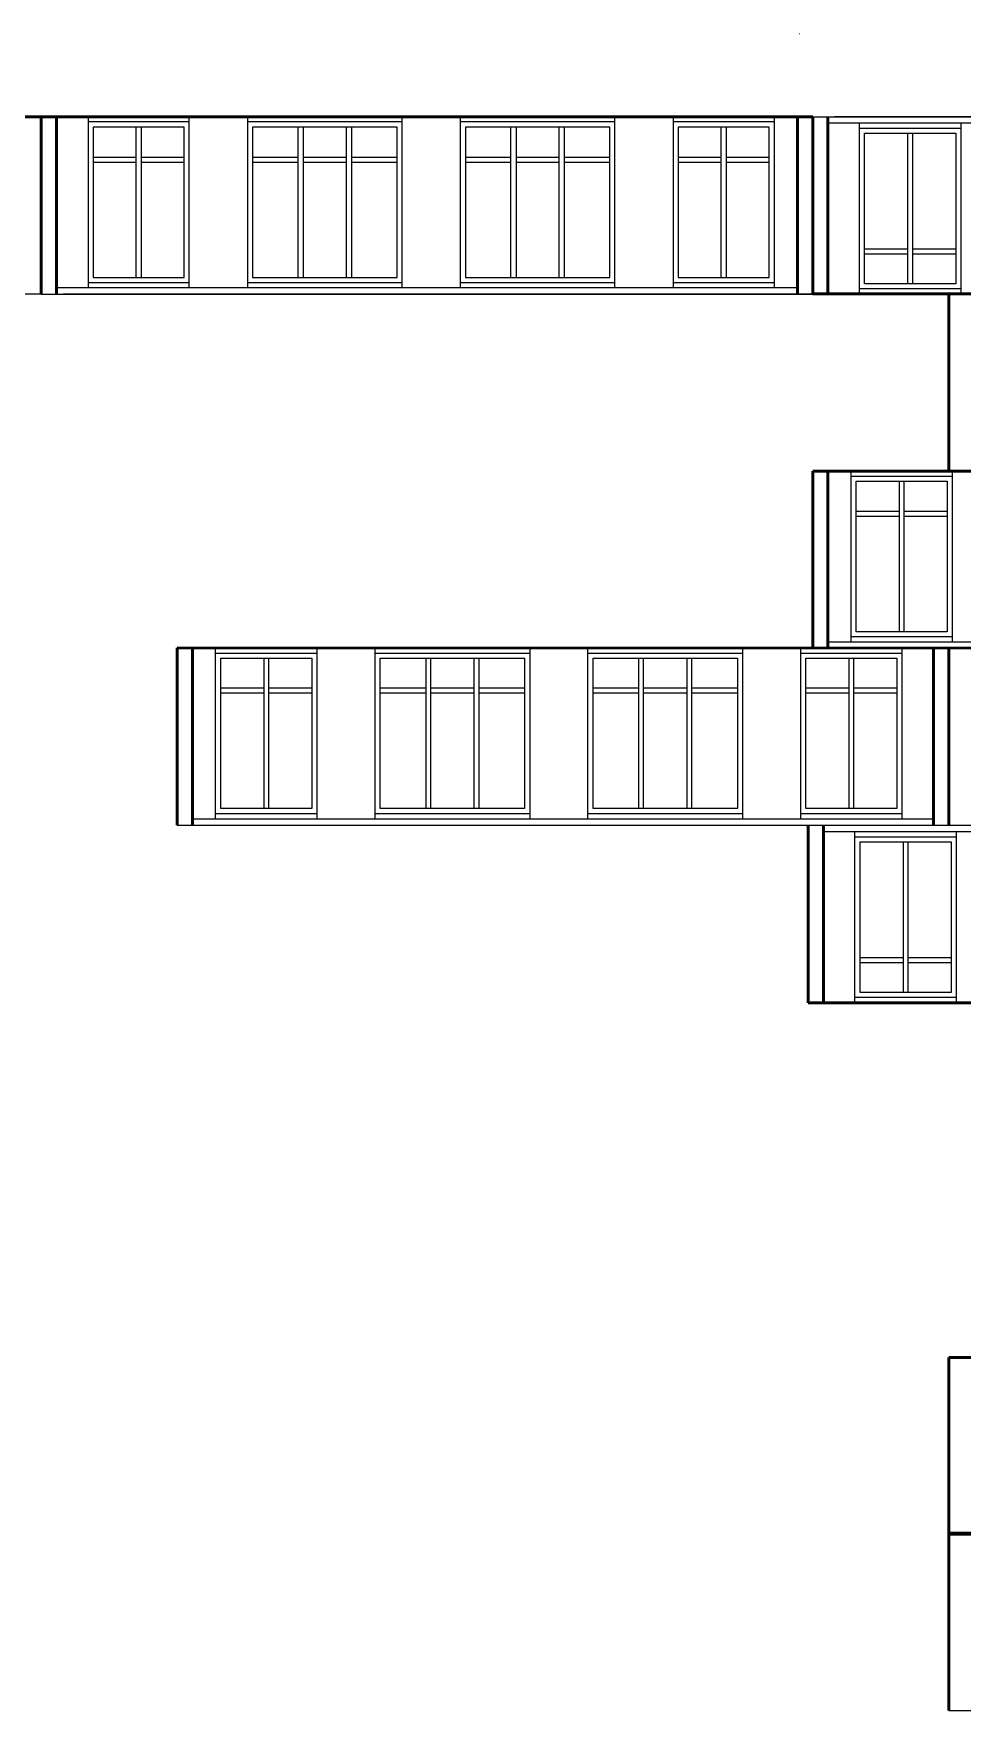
# Model space of a CAD drawing. Header units: centimetres. Extents: x 101 to 201, y 97 to 167.
# Drawn here: x 158.07 to 163.3, y 114.76 to 124.2 of the extents above; entities that cross this region are included whole.
import ezdxf

# ---------------------------------------------------------------- set-up
doc = ezdxf.new("R2010")
doc.units = ezdxf.units.CM
doc.layers.add('corte', color=1, linetype='Continuous')
doc.layers.add('grabado', color=5, linetype='Continuous')

msp = doc.modelspace()

# ---------------------------------------------------------------- linework, layer by layer
at = {"layer": 'corte', "lineweight": 50}
for p, q in [((162.4605, 123.7326), (153.86, 123.7326)), ((158.1177, 122.7347), (158.1177, 123.7326)), ((162.4605, 122.7347), (162.4605, 123.7332)), ((162.4605, 122.7353), (171.9126, 122.7353)), ((163.2269, 122.7353), (163.2269, 121.7368)), ((162.4605, 120.7394), (162.4605, 121.738)), ((171.9126, 121.7374), (162.4605, 121.7374)), ((158.8841, 119.7437), (158.8841, 120.7422)), ((180.484, 120.7355), (158.8841, 120.7416)), ((163.2269, 119.7437), (163.2269, 120.7422)), ((162.4349, 119.7415), (162.4349, 118.7436)), ((162.4349, 118.7436), (166.7778, 118.7436)), ((163.2269, 116.7445), (171.9126, 116.7445)), ((163.2269, 114.7574), (163.2269, 116.7445)), ((163.2269, 115.7553), (167.5698, 115.7553))]:
    msp.add_line(p, q, dxfattribs=at)
at = {"layer": 'corte'}
for p, q in [((159.2468, 123.7326), (159.2126, 123.7326)), ((160.316, 123.7326), (160.2818, 123.7326)), ((161.3852, 123.7326), (161.351, 123.7326)), ((162.4605, 123.7332), (166.8034, 123.7332)), ((176.0747, 123.7293), (162.5841, 123.7332)), ((163.2336, 123.7332), (163.2336, 123.7326)), ((158.1177, 122.7347), (153.86, 122.7347)), ((158.1177, 122.7347), (162.4605, 122.7347)), ((162.4605, 122.7347), (158.2413, 122.7347)), ((158.8908, 122.7347), (158.8908, 122.7353)), ((167.5698, 122.7353), (163.2269, 122.7353)), ((163.2269, 122.7353), (167.4462, 122.7353)), ((159.9594, 120.7416), (159.9937, 120.7416)), ((161.0286, 120.7416), (161.0629, 120.7416)), ((162.0979, 120.7416), (162.1321, 120.7416)), ((162.4605, 120.7394), (171.789, 120.7394)), ((180.484, 119.7376), (158.8841, 119.7437)), ((158.8841, 119.7437), (167.4462, 119.7437)), ((162.4539, 119.7437), (162.4538, 119.7443)), ((163.208, 119.7415), (163.208, 119.7409)), ((163.2269, 115.7465), (171.9126, 115.7465)), ((163.2269, 114.7574), (167.5698, 114.7574))]:
    msp.add_line(p, q, dxfattribs=at)
at = {"layer": 'grabado'}
for p, q in [((162.3849, 124.202), (162.3861, 124.202)), ((158.2032, 123.7326), (158.2032, 123.7314)), ((158.3814, 123.7326), (158.3814, 122.7705)), ((158.9517, 122.7705), (158.9517, 123.7326)), ((159.2796, 123.7326), (159.2796, 122.7705)), ((160.1492, 122.7705), (160.1492, 123.7326)), ((160.4771, 123.7326), (160.4771, 122.7705)), ((161.3467, 122.7705), (161.3467, 123.7326)), ((161.6746, 123.7326), (161.6746, 122.7705)), ((162.2448, 122.7705), (162.2448, 123.7326)), ((158.9517, 123.7041), (158.3814, 123.7041)), ((158.9232, 123.6756), (158.4099, 123.6756)), ((158.4099, 123.6756), (158.4099, 122.8275)), ((158.6523, 122.8275), (158.6523, 123.6756)), ((158.6808, 123.6756), (158.6808, 122.8275)), ((158.9232, 122.8275), (158.9232, 123.6756)), ((160.1492, 123.7041), (159.2796, 123.7041)), ((160.1207, 123.6756), (159.3081, 123.6756)), ((159.3081, 123.6756), (159.3081, 122.8275)), ((159.5647, 122.8275), (159.5647, 123.6756)), ((159.5932, 123.6756), (159.5932, 122.8275)), ((159.8356, 122.8275), (159.8356, 123.6756)), ((159.8641, 123.6756), (159.8641, 122.8275)), ((160.1207, 122.8275), (160.1207, 123.6756)), ((161.3467, 123.7041), (160.4771, 123.7041)), ((161.3182, 123.6756), (160.5056, 123.6756)), ((160.5056, 123.6756), (160.5056, 122.8275)), ((160.7622, 122.8275), (160.7622, 123.6756)), ((160.7907, 123.6756), (160.7907, 122.8275)), ((161.0331, 122.8275), (161.0331, 123.6756)), ((161.0616, 123.6756), (161.0616, 122.8275)), ((161.3182, 122.8275), (161.3182, 123.6756)), ((162.2448, 123.7041), (161.6746, 123.7041)), ((161.7031, 123.6756), (161.7031, 122.8275)), ((162.2163, 123.6756), (161.7031, 123.6756)), ((161.9454, 122.8275), (161.9454, 123.6756)), ((161.974, 123.6756), (161.974, 122.8275)), ((162.2163, 122.8275), (162.2163, 123.6756)), ((166.7179, 123.6974), (162.5461, 123.6974)), ((162.7243, 122.7353), (162.7243, 123.6974)), ((162.7243, 123.6688), (163.2945, 123.6688)), ((162.7528, 122.7923), (162.7528, 123.6403)), ((162.7528, 123.6403), (163.266, 123.6403)), ((162.9951, 123.6403), (162.9951, 122.7923)), ((163.0237, 122.7923), (163.0237, 123.6403)), ((163.266, 123.6403), (163.266, 122.7923)), ((163.2945, 123.6974), (163.2945, 122.7353)), ((158.4099, 123.5061), (158.6523, 123.5061)), ((158.4099, 123.4776), (158.6523, 123.4776)), ((158.6808, 123.5061), (158.9232, 123.5061)), ((158.6808, 123.4776), (158.9232, 123.4776)), ((159.3081, 123.5061), (159.5647, 123.5061)), ((159.3081, 123.4776), (159.5647, 123.4776)), ((159.5932, 123.5061), (159.8356, 123.5061)), ((159.5932, 123.4776), (159.8356, 123.4776)), ((159.8641, 123.5061), (160.1207, 123.5061)), ((159.8641, 123.4776), (160.1207, 123.4776)), ((160.5056, 123.5061), (160.7622, 123.5061)), ((160.5056, 123.4776), (160.7622, 123.4776)), ((160.7907, 123.5061), (161.0331, 123.5061)), ((160.7907, 123.4776), (161.0331, 123.4776)), ((161.0616, 123.5061), (161.3182, 123.5061)), ((161.0616, 123.4776), (161.3182, 123.4776)), ((161.7031, 123.5061), (161.9454, 123.5061)), ((161.7031, 123.4776), (161.9454, 123.4776)), ((161.974, 123.5061), (162.2163, 123.5061)), ((161.974, 123.4776), (162.2163, 123.4776)), ((162.7528, 122.9903), (162.9951, 122.9903)), ((163.0237, 122.9903), (163.266, 122.9903)), ((162.7528, 122.9617), (162.9951, 122.9617)), ((163.0237, 122.9617), (163.266, 122.9617)), ((158.3814, 122.799), (158.9517, 122.799)), ((158.4099, 122.8275), (158.9232, 122.8275)), ((159.2796, 122.799), (160.1492, 122.799)), ((159.3081, 122.8275), (160.1207, 122.8275)), ((160.4771, 122.799), (161.3467, 122.799)), ((160.5056, 122.8275), (161.3182, 122.8275)), ((161.6746, 122.799), (162.2448, 122.799)), ((161.7031, 122.8275), (162.2163, 122.8275)), ((163.266, 122.7923), (162.7528, 122.7923)), ((162.375, 122.7705), (158.2032, 122.7705)), ((162.5461, 122.7353), (162.5461, 122.7365)), ((163.2945, 122.7638), (162.7243, 122.7638)), ((162.6763, 120.7753), (162.6763, 121.7374)), ((162.6763, 121.7089), (163.2465, 121.7089)), ((162.7048, 121.6803), (163.218, 121.6803)), ((162.7048, 120.8323), (162.7048, 121.6803)), ((162.9471, 121.6803), (162.9471, 120.8323)), ((162.9756, 120.8323), (162.9756, 121.6803)), ((163.218, 121.6803), (163.218, 120.8323)), ((163.2465, 121.7374), (163.2465, 120.7753)), ((162.9471, 121.5109), (162.7048, 121.5109)), ((162.9471, 121.4824), (162.7048, 121.4824)), ((163.218, 121.5109), (162.9756, 121.5109)), ((163.218, 121.4824), (162.9756, 121.4824)), ((163.2465, 120.8038), (162.6763, 120.8038)), ((163.218, 120.8323), (162.7048, 120.8323)), ((159.0998, 119.7796), (159.0998, 120.7416)), ((159.0998, 120.7131), (159.6701, 120.7131)), ((159.6701, 120.7416), (159.6701, 119.7796)), ((159.9979, 119.7796), (159.9979, 120.7416)), ((159.9979, 120.7131), (160.8676, 120.7131)), ((160.8676, 120.7416), (160.8676, 119.7796)), ((161.1954, 119.7796), (161.1954, 120.7416)), ((161.1954, 120.7131), (162.0651, 120.7131)), ((162.0651, 120.7416), (162.0651, 119.7796)), ((162.393, 119.7796), (162.393, 120.7416)), ((162.393, 120.7131), (162.9632, 120.7131)), ((162.5461, 120.7753), (166.5396, 120.7753)), ((162.9632, 120.7416), (162.9632, 119.7796)), ((163.1414, 120.7416), (163.1414, 120.7404)), ((159.1283, 120.6846), (159.6415, 120.6846)), ((159.1283, 119.8366), (159.1283, 120.6846)), ((159.3707, 120.6846), (159.3707, 119.8366)), ((159.3992, 119.8366), (159.3992, 120.6846)), ((159.6415, 120.6846), (159.6415, 119.8366)), ((160.0265, 119.8366), (160.0265, 120.6846)), ((160.0265, 120.6846), (160.839, 120.6846)), ((160.2831, 120.6846), (160.2831, 119.8366)), ((160.3116, 119.8366), (160.3116, 120.6846)), ((160.5539, 120.6846), (160.5539, 119.8366)), ((160.5824, 119.8366), (160.5824, 120.6846)), ((160.839, 120.6846), (160.839, 119.8366)), ((161.224, 119.8366), (161.224, 120.6846)), ((161.224, 120.6846), (162.0365, 120.6846)), ((161.4806, 120.6846), (161.4806, 119.8366)), ((161.5091, 119.8366), (161.5091, 120.6846)), ((161.7514, 120.6846), (161.7514, 119.8366)), ((161.7799, 119.8366), (161.7799, 120.6846)), ((162.0365, 120.6846), (162.0365, 119.8366)), ((162.4215, 119.8366), (162.4215, 120.6846)), ((162.4215, 120.6846), (162.9347, 120.6846)), ((162.6638, 120.6846), (162.6638, 119.8366)), ((162.6923, 119.8366), (162.6923, 120.6846)), ((162.9347, 120.6846), (162.9347, 119.8366)), ((159.3707, 120.5152), (159.1283, 120.5152)), ((159.6415, 120.5152), (159.3992, 120.5152)), ((160.2831, 120.5152), (160.0265, 120.5152)), ((160.5539, 120.5152), (160.3116, 120.5152)), ((160.839, 120.5152), (160.5824, 120.5152)), ((161.4806, 120.5152), (161.224, 120.5152)), ((161.7514, 120.5152), (161.5091, 120.5152)), ((162.0365, 120.5152), (161.7799, 120.5152)), ((162.6638, 120.5152), (162.4215, 120.5152)), ((162.9347, 120.5152), (162.6923, 120.5152)), ((159.3707, 120.4866), (159.1283, 120.4866)), ((159.6415, 120.4866), (159.3992, 120.4866)), ((160.2831, 120.4866), (160.0265, 120.4866)), ((160.5539, 120.4866), (160.3116, 120.4866)), ((160.839, 120.4866), (160.5824, 120.4866)), ((161.4806, 120.4866), (161.224, 120.4866)), ((161.7514, 120.4866), (161.5091, 120.4866)), ((162.0365, 120.4866), (161.7799, 120.4866)), ((162.6638, 120.4866), (162.4215, 120.4866)), ((162.9347, 120.4866), (162.6923, 120.4866)), ((158.9696, 119.7796), (163.1414, 119.7796)), ((159.6701, 119.8081), (159.0998, 119.8081)), ((159.6415, 119.8366), (159.1283, 119.8366)), ((160.8676, 119.8081), (159.9979, 119.8081)), ((160.839, 119.8366), (160.0265, 119.8366)), ((162.0651, 119.8081), (161.1954, 119.8081)), ((162.0365, 119.8366), (161.224, 119.8366)), ((162.9632, 119.8081), (162.393, 119.8081)), ((162.9347, 119.8366), (162.4215, 119.8366)), ((166.6922, 119.7057), (162.5205, 119.7057)), ((162.6987, 118.7436), (162.6987, 119.7057)), ((162.6987, 119.6772), (163.2689, 119.6772)), ((163.2689, 119.7057), (163.2689, 118.7436)), ((162.7272, 118.8006), (162.7272, 119.6487)), ((162.7272, 119.6487), (163.2404, 119.6487)), ((162.9695, 119.6487), (162.9695, 118.8006)), ((162.998, 118.8006), (162.998, 119.6487)), ((163.2404, 119.6487), (163.2404, 118.8006)), ((162.7272, 118.9986), (162.9695, 118.9986)), ((162.7272, 118.9701), (162.9695, 118.9701)), ((162.998, 118.9986), (163.2404, 118.9986)), ((162.998, 118.9701), (163.2404, 118.9701)), ((162.5205, 118.7436), (162.5205, 118.7448)), ((163.2689, 118.7721), (162.6987, 118.7721)), ((163.2404, 118.8006), (162.7272, 118.8006))]:
    msp.add_line(p, q, dxfattribs=at)
at = {"layer": 'grabado', "lineweight": 50}
for p, q in [((158.2032, 122.7347), (158.2032, 123.7326)), ((162.375, 122.7347), (162.375, 123.7326)), ((162.5461, 123.7332), (162.5461, 122.7353)), ((162.5461, 120.7394), (162.5461, 121.7374)), ((158.9696, 119.7437), (158.9696, 120.7416)), ((163.1414, 119.7437), (163.1414, 120.7416)), ((162.5205, 119.7415), (162.5205, 118.7436))]:
    msp.add_line(p, q, dxfattribs=at)

doc.saveas('drawing.dxf')
